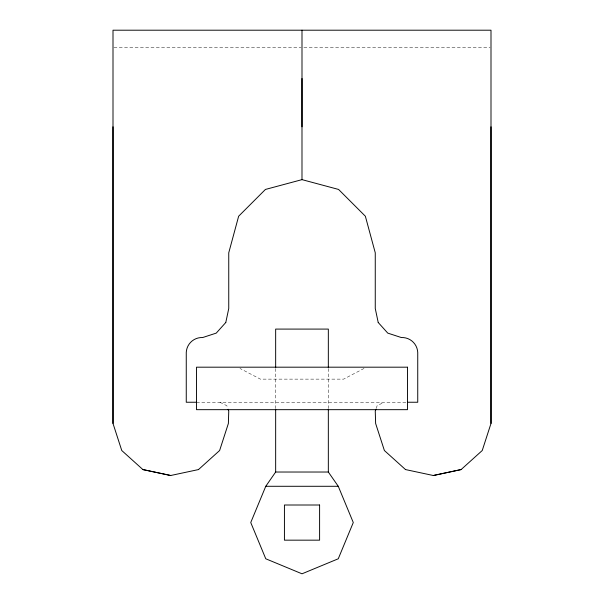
<?xml version="1.0" encoding="UTF-8"?>
<svg xmlns="http://www.w3.org/2000/svg" width="604" height="604" viewBox="0 0 604 604"><rect width="100%" height="100%" fill="white"/><g stroke="black" fill="none" stroke-linecap="round" stroke-linejoin="round"><path stroke-width="0.45" stroke-dasharray="3.02 2.27" d="M376.194 408.387L377.13 405.729L384.046 402.249M364.008 368.463L343.601 379.131L260.384 379.131L239.977 368.463M113.945 47.686L301.056 47.686M303.88 47.686L490.055 47.686M196.504 402.249L406.545 402.249M219.954 402.249L226.87 405.729L227.806 408.387M328.334 368.583L328.334 408.077M275.658 368.583L275.658 408.077"/><path stroke-width="0.91" d="M198.505 469.565L170.69 475.507L142.884 469.565L121.759 450.516L113.001 423.457L113.001 126.802M301.992 126.802L302 78.497M405.495 469.565L433.31 475.507L461.116 469.565L482.241 450.516L490.999 423.457L490.999 126.802M225.79 322.483L228.75 308.501L228.75 252.804L238.648 216.217L265.428 189.445L302.008 179.637L338.58 189.445L365.36 216.224L375.258 252.804L375.258 308.501L378.21 322.483M375.877 409.27L375.258 411.037L375.628 423.457L384.386 450.516L405.503 469.565M275.658 409.021L275.658 472.026L265.768 486.288L250.751 522.536L265.768 558.783L302.015 573.8L338.263 558.783L353.28 522.536L338.263 486.288L328.334 472.026L328.334 409.021M225.79 322.483L216.24 333.114L202.657 337.545A15.666 15.666 0 0 0 186.258 352.434L186.258 402.249L196.557 402.241M198.497 469.565L219.622 450.516L228.38 423.457L228.75 411.037L228.123 409.27M461.124 469.565L433.31 475.507L433.868 475.499M407.443 402.241L417.741 402.249L417.741 352.434A15.666 15.666 0 0 0 401.343 337.545L387.753 333.106L378.21 322.483M275.658 472.026L328.334 472.026M170.132 475.499L170.69 475.499L142.876 469.565M265.768 486.288L338.263 486.288M490.999 423.457L490.999 30.2L113.001 30.2L113.001 423.457M328.334 367.647L328.334 329.089L275.658 329.089L275.658 367.647M302 30.2L301.992 179.637M407.481 367.187L196.504 367.187L196.504 409.671L407.481 409.671L407.481 367.187M319.599 505.004L284.431 505.004L284.431 540.165L319.599 540.165L319.599 505.004"/></g></svg>
